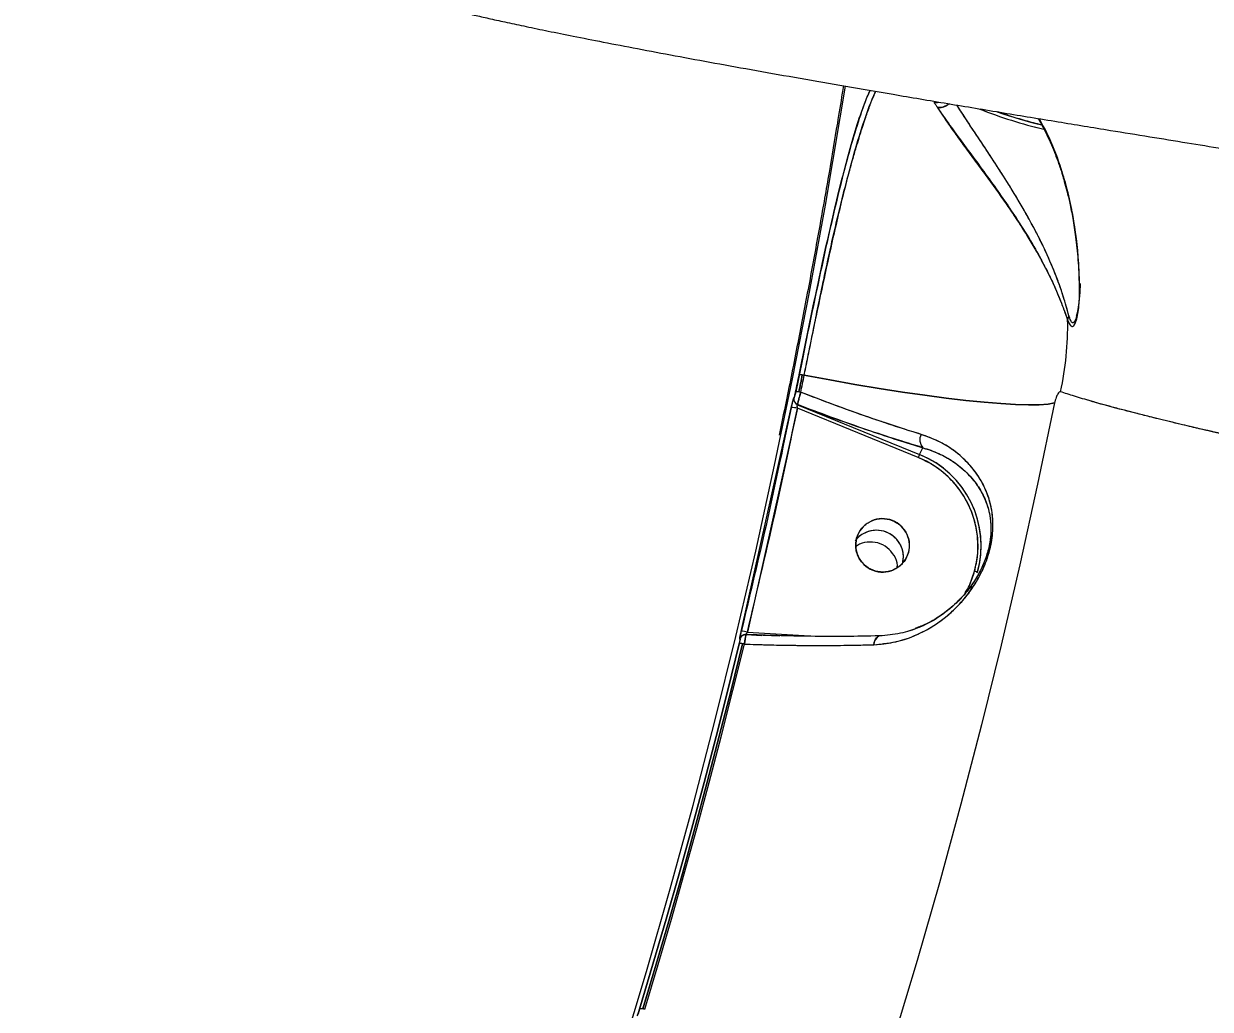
# Model space of a CAD drawing. Header units: millimetres. Extents: x -6234 to 7498, y -6127 to 5103.
# Drawn here: x 4207.7 to 4406.2, y 21.6 to 186.5 of the extents above; entities that cross this region are included whole.
import ezdxf

# ---------------------------------------------------------------- set-up
doc = ezdxf.new("R2010")
doc.units = ezdxf.units.MM
for name, color, linetype in [('DIKOM_ОБЪЕКТ', 7, 'Continuous'), ('DIKOM_РАЗМЕР_ЗОНА', 7, 'Continuous'), ('DIKOM_РАЗМЕР_ОБЪЕКТА', 7, 'Continuous')]:
    doc.layers.add(name, color=color, linetype=linetype)
doc.styles.add('style1', font='arial.ttf', dxfattribs={"width": 0.8})
doc.dimstyles.new('1-50', dxfattribs={"dimtxt": 300, "dimasz": 200, "dimexe": 100, "dimexo": 0, "dimgap": 100, "dimtad": 1, "dimtxsty": 'style1', "dimcen": 200, "dimclrd": 7, "dimclre": 7, "dimclrt": 7, "dimadec": 1, "dimazin": 2, "dimtfac": 1, "dimtmove": 0, "dimatfit": 2, "dimfxl": 0, "dimlwd": 25, "dimlwe": 18, "dimarcsym": 0})

# ---------------------------------------------------------------- blocks, each defined once
blk = doc.blocks.new('*D10')
at = {"layer": 'Defpoints', "color": 0, "transparency": 16777216}
for p in [(5627.97, 903.07), (-3229.39, -1461.51), (5627.97, -5097.58)]:
    blk.add_point(p, dxfattribs=at)
at = {"layer": 'DIKOM_РАЗМЕР_ОБЪЕКТА', "color": 7, "lineweight": 18, "transparency": 16777216}
for p, q in [((5627.97, 903.07), (5627.97, -5197.58)), ((-3229.39, -1461.51), (-3229.39, -5197.58))]:
    blk.add_line(p, q, dxfattribs=at)
at = {"layer": 'DIKOM_РАЗМЕР_ОБЪЕКТА', "color": 7, "lineweight": 25, "transparency": 16777216}
blk.add_line((-3029.39, -5097.58), (5427.97, -5097.58), dxfattribs=at)
at = {"layer": 'DIKOM_РАЗМЕР_ОБЪЕКТА', "color": 7, "transparency": 16777216}
for points in [[(-3029.39, -5064.25), (-3029.39, -5130.92), (-3229.39, -5097.58)], [(5427.97, -5064.25), (5427.97, -5130.92), (5627.97, -5097.58)]]:
    blk.add_solid(points, dxfattribs=at)
at = {"layer": 'DIKOM_РАЗМЕР_ОБЪЕКТА', "color": 7, "lineweight": 40, "transparency": 16777216, "insert": (1488.3, -4844.41), "char_height": 300, "attachment_point": 5, "style": 'style1'}
blk.add_mtext('8850', dxfattribs=at)
blk = doc.blocks.new('*D13')
at = {"layer": 'Defpoints', "color": 0, "transparency": 16777216}
for p in [(7498.07, 1778.2), (-5229.39, -1831.36), (7498.07, -6026.74)]:
    blk.add_point(p, dxfattribs=at)
at = {"layer": 'DIKOM_РАЗМЕР_ЗОНА', "color": 7, "lineweight": 18, "transparency": 16777216}
for p, q in [((7498.07, 1778.2), (7498.07, -6126.74)), ((-5229.39, -1831.36), (-5229.39, -6126.74))]:
    blk.add_line(p, q, dxfattribs=at)
at = {"layer": 'DIKOM_РАЗМЕР_ЗОНА', "color": 7, "lineweight": 25, "transparency": 16777216}
blk.add_line((-5029.39, -6026.74), (7298.07, -6026.74), dxfattribs=at)
at = {"layer": 'DIKOM_РАЗМЕР_ЗОНА', "color": 7, "transparency": 16777216}
for points in [[(-5029.39, -5993.4), (-5029.39, -6060.07), (-5229.39, -6026.74)], [(7298.07, -5993.4), (7298.07, -6060.07), (7498.07, -6026.74)]]:
    blk.add_solid(points, dxfattribs=at)
at = {"layer": 'DIKOM_РАЗМЕР_ЗОНА', "color": 7, "transparency": 16777216, "insert": (1560.69, -5773.56), "char_height": 300, "attachment_point": 5, "style": 'style1'}
blk.add_mtext('12750', dxfattribs=at)

msp = doc.modelspace()

# ---------------------------------------------------------------- linework, layer by layer
at = {"layer": 'DIKOM_ОБЪЕКТ', "color": 7, "linetype": 'Continuous', "lineweight": 15}
for p, q in [((4384.431, 143.017), (4384.34, 141.281)), ((4384.348, 142.811), (4384.431, 143.017)), ((4384.431, 143.017), (4384.348, 142.811)), ((4384.306, 142.642), (4384.364, 142.354)), ((4383.85, 137.554), (4384.058, 138.315)), ((4336.574, 123.872), (4336.577, 123.874)), ((4336.577, 123.874), (4336.574, 123.872)), ((4327.756, 84.82), (4336.127, 122.229)), ((4337.165, 122.142), (4328.786, 84.698)), ((4357.365, 113.895), (4337.165, 122.142)), ((4337.179, 122.749), (4337.176, 122.746)), ((4337.176, 122.746), (4357.582, 114.415)), ((4357.582, 114.415), (4358.156, 115.545)), ((4367.744, 94.958), (4367.445, 94.432)), ((4367.744, 94.958), (4367.745, 94.961)), ((4366.384, 92.305), (4365.695, 90.985)), ((4327.55, 83.535), (4327.548, 83.532)), ((4327.548, 83.532), (4327.55, 83.535)), ((4327.753, 83.934), (4327.75, 83.931)), ((4327.97, 84.125), (4328.031, 84.162)), ((4328.266, 84.253), (4328.354, 84.271)), ((4328.568, 84.273), (4331.182, 84.112)), ((4331.183, 84.116), (4328.569, 84.277)), ((4328.571, 84.28), (4334.195, 84.096)), ((4328.786, 84.698), (4340.182, 83.997))]:
    msp.add_line(p, q, dxfattribs=at)
at = {"layer": 'DIKOM_ОБЪЕКТ', "color": 7, "linetype": 'Continuous', "lineweight": 15, "flags": 128}
for points in [[(4271.617, -85.375), (4274.971, -77.394), (4280.071, -64.842), (4285.04, -52.098), (4289.875, -39.171), (4294.571, -26.069), (4299.128, -12.802), (4303.54, 0.624), (4307.806, 14.197), (4311.923, 27.911), (4315.888, 41.755), (4319.698, 55.721), (4323.351, 69.799), (4326.844, 83.981), (4330.176, 98.257), (4333.343, 112.617), (4336.345, 127.053), (4339.178, 141.554), (4341.841, 156.112), (4344.333, 170.716), (4345.196, 176.029)], [(4336.895, 124.915), (4337.27, 126.767), (4338.157, 131.21)], [(4338.157, 131.21), (4337.27, 126.767), (4336.895, 124.915)], [(4336.895, 124.915), (4337.27, 126.769), (4338.157, 131.21)], [(4336.862, 124.904), (4336.935, 125.258), (4337.007, 125.613), (4337.08, 125.968), (4337.152, 126.323), (4337.224, 126.678), (4337.296, 127.033), (4337.368, 127.388), (4337.44, 127.744)], [(4337.44, 127.744), (4337.368, 127.388), (4337.296, 127.033), (4337.224, 126.678), (4337.152, 126.323), (4337.08, 125.968), (4337.007, 125.613), (4336.935, 125.258), (4336.862, 124.904)], [(4337.973, 127.713), (4337.901, 127.358), (4337.829, 127.004), (4337.757, 126.649), (4337.685, 126.294), (4337.613, 125.939), (4337.541, 125.585), (4337.468, 125.23), (4337.396, 124.875)], [(4337.396, 124.875), (4337.468, 125.23), (4337.541, 125.585), (4337.613, 125.939), (4337.685, 126.294), (4337.757, 126.649), (4337.829, 127.004), (4337.901, 127.358), (4337.973, 127.713)], [(4337.717, 124.82), (4337.79, 125.175), (4337.862, 125.53), (4337.935, 125.884), (4338.007, 126.239), (4338.079, 126.594), (4338.151, 126.949), (4338.223, 127.304), (4338.295, 127.659)], [(4337.717, 124.82), (4337.79, 125.175), (4337.862, 125.53), (4337.935, 125.884), (4338.007, 126.239), (4338.079, 126.594), (4338.151, 126.949), (4338.223, 127.304), (4338.295, 127.659)], [(4338.295, 127.659), (4342.558, 126.875), (4346.742, 126.145), (4350.812, 125.472), (4354.738, 124.864), (4358.489, 124.323), (4362.036, 123.855), (4365.351, 123.464), (4368.407, 123.151), (4371.183, 122.92), (4373.655, 122.773), (4375.805, 122.71), (4377.616, 122.732), (4379.073, 122.839), (4380.166, 123.03)], [(4380.166, 123.03), (4379.073, 122.839), (4377.616, 122.732), (4375.805, 122.71), (4373.655, 122.773), (4371.183, 122.92), (4368.407, 123.151), (4365.351, 123.464), (4362.036, 123.855), (4358.489, 124.323), (4354.738, 124.864), (4350.812, 125.472), (4346.742, 126.145), (4342.558, 126.875), (4338.295, 127.659)], [(4380.166, 123.03), (4377.336, 109.448), (4374.35, 95.936), (4371.211, 82.504), (4367.921, 69.159), (4364.483, 55.911), (4360.897, 42.769), (4357.167, 29.739), (4353.295, 16.832), (4349.284, 4.055), (4345.136, -8.583), (4342.034, -17.684)], [(4380.166, 123.03), (4377.336, 109.448), (4374.35, 95.936), (4371.211, 82.504), (4367.921, 69.159), (4364.483, 55.911), (4360.897, 42.769), (4357.167, 29.739), (4353.295, 16.832), (4349.284, 4.055), (4345.136, -8.583), (4342.034, -17.684)], [(4365.883, 92.419), (4365.993, 92.659), (4366.801, 94.909)], [(4349.958, 82.596), (4350.019, 82.934), (4350.111, 83.244), (4350.233, 83.516), (4350.379, 83.741), (4350.546, 83.912), (4350.727, 84.024), (4350.856, 84.064)], [(4310.751, 21.612), (4313.001, 29.122), (4315.205, 36.672), (4317.362, 44.261), (4319.472, 51.888), (4321.533, 59.551), (4323.547, 67.248), (4325.511, 74.978), (4327.427, 82.739)], [(4327.427, 82.739), (4325.511, 74.978), (4323.547, 67.248), (4321.533, 59.551), (4319.472, 51.888), (4317.362, 44.261), (4315.205, 36.672), (4313.001, 29.122), (4310.751, 21.612)], [(4311.306, 21.669), (4313.555, 29.172), (4315.757, 36.716), (4317.912, 44.3), (4320.02, 51.92), (4322.08, 59.577), (4324.091, 67.267), (4326.055, 74.991), (4327.969, 82.746)], [(4327.969, 82.746), (4326.055, 74.991), (4324.091, 67.267), (4322.08, 59.577), (4320.02, 51.92), (4317.912, 44.3), (4315.757, 36.716), (4313.555, 29.172), (4311.306, 21.669)], [(4311.625, 21.603), (4313.874, 29.107), (4316.076, 36.652), (4318.232, 44.236), (4320.339, 51.857), (4322.4, 59.515), (4324.412, 67.206), (4326.375, 74.931), (4328.289, 82.686)], [(4311.625, 21.603), (4313.874, 29.107), (4316.076, 36.652), (4318.232, 44.236), (4320.339, 51.857), (4322.4, 59.515), (4324.412, 67.206), (4326.375, 74.931), (4328.289, 82.686)]]:
    msp.add_lwpolyline(points, dxfattribs=at)
at = {"layer": 'DIKOM_ОБЪЕКТ', "color": 7, "linetype": 'Continuous', "lineweight": 15}
for centre, radius, start, end in [((4360.381, 175.107), 1.8, 256.42239, 282.94926), ((4360.365, 175.244), 1.938, 265.4788, 284.10994), ((4393.937, 237.334), 70.227, 248.01928, 257.20062), ((4393.946, 237.355), 70.25, 248.02697, 257.1877), ((4394.504, 239.313), 71.685, 250.51544, 256.6863), ((4384.057, 136.77), 1.711, 150.06748, 174.99832), ((4331.416, 135.878), 50.947, 347.56417, 1.17027), ((4337.623, 126.27), 1.485, 76.37424, 97.10156), ((4337.605, 125.068), 2.681, 75.09355, 93.53274), ((4336.616, 118.773), 9.042, 79.30499, 81.37083), ((4337.56, 123.675), 1.005, 168.70255, 247.58088), ((4337.562, 123.678), 1.005, 168.69681, 247.59166), ((4337.056, 123.495), 1.422, 76.1596, 97.83229), ((4337.046, 122.353), 2.557, 74.7778, 94.12373), ((4336.156, 116.678), 8.29, 79.14912, 81.4028), ((4336.447, 119.828), 2.422, 72.77668, 97.5936), ((4359.663, 116.906), 2.03, 154.51375, 222.0844), ((4372.83, 107.731), 16.649, 156.32858, 158.26756), ((4351.377, 99.081), 15.979, 344.86467, 67.99084), ((4351.414, 99.142), 16.471, 343.9764, 68.00831), ((4351.414, 99.141), 16.472, 344.84675, 68.00897), ((4351.388, 99.18), 4.499, 344.80148, 163.99327), ((4351.405, 99.241), 4.499, 164.8004, 343.99436), ((4367.207, 95.914), 1.084, 248.01242, 275.649), ((4328.5, 83.299), 0.98, 88.378, 166.22233), ((4328.497, 83.301), 0.978, 103.53586, 166.30286), ((4328.498, 83.304), 0.976, 128.44652, 166.315), ((4328.503, 83.302), 0.981, 134.94452, 166.24437), ((4327.999, 82.466), 2.366, 70.57468, 95.88787), ((4328.503, 83.298), 0.984, 87.778, 131.41909), ((4351.586, 82.609), 1.628, 116.71696, 180.4273), ((4327.709, 81.877), 0.907, 73.3378, 108.07497), ((4327.765, 81.196), 1.58, 70.63186, 102.3556), ((4327.208, 77.754), 5.049, 77.63389, 81.33279), ((4311.09, 21.047), 0.659, 70.79591, 120.92236), ((4311.178, 20.622), 1.078, 65.49911, 113.34439), ((4310.821, 18.514), 3.192, 75.41334, 81.25894)]:
    msp.add_arc(centre, radius, start, end, dxfattribs=at)
for points, knots in [([(4247.728, 227.908), (4247.473, 226.486), (4246.976, 223.709), (4246.98, 219.607), (4247.507, 215.313), (4248.667, 211.139), (4250.362, 207.352), (4252.148, 204.383), (4254, 201.923), (4255.927, 199.82), (4258.043, 197.893), (4259.93, 196.455), (4261.719, 195.276), (4263.327, 194.348), (4264.645, 193.671), (4265.603, 193.218), (4266.407, 192.86), (4267.232, 192.513), (4268.088, 192.173), (4269.188, 191.761), (4270.503, 191.304), (4272.044, 190.81), (4273.741, 190.302), (4275.52, 189.805), (4277.345, 189.322), (4279.181, 188.858), (4281.186, 188.37), (4283.386, 187.853), (4285.858, 187.292), (4288.64, 186.68), (4291.835, 185.997), (4295.505, 185.234), (4299.777, 184.37), (4304.735, 183.393), (4310.412, 182.301), (4316.638, 181.131), (4323.27, 179.911), (4330.24, 178.653), (4337.542, 177.359), (4345.161, 176.03), (4353.376, 174.621), (4362.165, 173.137), (4371.352, 171.614), (4380.46, 170.118), (4388.668, 168.778), (4395.904, 167.601), (4402.156, 166.585), (4408.059, 165.626), (4414.148, 164.636), (4420.787, 163.555), (4428.299, 162.345), (4436.542, 161.027), (4445.565, 159.596), (4455.398, 158.047), (4466.054, 156.382), (4477.443, 154.615), (4491.589, 152.435), (4508.388, 149.865), (4527.81, 146.922), (4547.462, 143.968), (4567.46, 140.986), (4587.872, 137.966), (4608.701, 134.908), (4629.797, 131.834), (4651.072, 128.756), (4672.381, 125.695), (4693.717, 122.651), (4715.077, 119.625), (4736.59, 116.598), (4759.201, 113.439), (4782.807, 110.165), (4807.287, 106.797), (4831.584, 103.48), (4855.701, 100.215), (4879.637, 97.002), (4903.323, 93.85), (4926.636, 90.776), (4947.945, 87.992), (4967.302, 85.486), (4984.84, 83.233), (5002.177, 81.026), (5019.446, 78.848), (5034.502, 76.967), (5047.406, 75.37), (5058.174, 74.047), (5068.854, 72.745), (5079.414, 71.468), (5089.684, 70.238), (5099.388, 69.084), (5108.291, 68.034), (5115.946, 67.136), (5122.492, 66.374), (5128.052, 65.729), (5133.091, 65.147), (5137.718, 64.616), (5142.229, 64.101), (5147.269, 63.533), (5153.013, 62.894), (5159.464, 62.188), (5166.291, 61.452), (5173.921, 60.644), (5182.119, 59.797), (5190.51, 58.954), (5198.384, 58.191), (5205.648, 57.515), (5212.319, 56.923), (5218.327, 56.421), (5223.714, 56.002), (5228.452, 55.665), (5232.593, 55.402), (5235.74, 55.231), (5238.093, 55.122), (5239.824, 55.054), (5241.386, 55.004), (5242.864, 54.968), (5244.485, 54.943), (5246.303, 54.941), (5248.218, 54.973), (5250.039, 55.05), (5251.782, 55.179), (5253.262, 55.333), (5254.7, 55.534), (5255.974, 55.759), (5257.081, 55.993), (5258.063, 56.23), (5259.289, 56.567), (5260.876, 57.074), (5262.608, 57.746), (5264.288, 58.517), (5265.733, 59.277), (5267.15, 60.125), (5268.502, 61.025), (5270.165, 62.273), (5272.189, 64.052), (5274.493, 66.525), (5276.625, 69.462), (5278.431, 72.729), (5279.818, 76.155), (5280.858, 79.952), (5281.121, 82.615), (5281.255, 83.976)], [0, 0, 0, 0, 0.0028438, 0.005551, 0.008074, 0.0114316, 0.0142151, 0.0165946, 0.0189853, 0.021418, 0.0238498, 0.0270227, 0.029935, 0.0324559, 0.0348702, 0.0368396, 0.0388619, 0.041111, 0.0435882, 0.0462946, 0.0510128, 0.0558737, 0.0604702, 0.0662163, 0.0715286, 0.0767123, 0.0818452, 0.0878865, 0.0939129, 0.1003686, 0.1073166, 0.1147569, 0.1226907, 0.1315467, 0.1409547, 0.1505933, 0.1601667, 0.1696848, 0.1791571, 0.1885933, 0.1979567, 0.2083093, 0.2184462, 0.2278883, 0.2365694, 0.2428612, 0.2486894, 0.2540555, 0.2589599, 0.2648983, 0.2713095, 0.278235, 0.2856822, 0.2936605, 0.3021395, 0.3110876, 0.320286, 0.3345569, 0.3486241, 0.3625173, 0.3762637, 0.3901652, 0.4041159, 0.4180039, 0.4318275, 0.4456157, 0.4591488, 0.472697, 0.4862862, 0.4999439, 0.5154854, 0.5309465, 0.5463671, 0.5617863, 0.5772426, 0.592775, 0.6082915, 0.6237227, 0.6360335, 0.6483347, 0.6606785, 0.6733229, 0.6863397, 0.6946777, 0.7031538, 0.7117236, 0.720391, 0.7291575, 0.737621, 0.7455231, 0.7528696, 0.7585894, 0.7639246, 0.7688761, 0.7734441, 0.7779081, 0.7828095, 0.7891701, 0.7961702, 0.8038137, 0.8120581, 0.8226414, 0.8335178, 0.8442363, 0.8548107, 0.8652539, 0.8755778, 0.8853313, 0.8949857, 0.9041597, 0.9126158, 0.9175456, 0.9221815, 0.9265262, 0.9306572, 0.9351549, 0.9404608, 0.9463216, 0.9524641, 0.9561103, 0.959782, 0.9632256, 0.9660941, 0.9682016, 0.9698356, 0.9713119, 0.9731887, 0.9754924, 0.9771554, 0.9789028, 0.980082, 0.9812823, 0.9827265, 0.9846135, 0.9869417, 0.989694, 0.992015, 0.9945289, 0.9972034, 1, 1, 1, 1]), ([(4247.785, 227.899), (4247.761, 227.878), (4247.52, 227.665), (4248.138, 227.12), (4249.642, 226.272), (4252.181, 225.301), (4255.678, 224.198), (4260.17, 222.958), (4265.626, 221.589), (4272.014, 220.096), (4279.308, 218.483), (4287.504, 216.752), (4296.602, 214.906), (4306.603, 212.944), (4317.515, 210.865), (4329.309, 208.677), (4341.928, 206.389), (4355.305, 204.013), (4369.413, 201.554), (4384.243, 199.011), (4399.801, 196.386), (4416.084, 193.676), (4433.094, 190.884), (4450.765, 188.02), (4469.008, 185.097), (4487.742, 182.13), (4506.946, 179.121), (4526.62, 176.07), (4546.765, 172.978), (4567.383, 169.844), (4588.452, 166.673), (4609.875, 163.478), (4631.546, 160.276), (4653.385, 157.079), (4675.386, 153.887), (4697.55, 150.701), (4719.877, 147.52), (4742.368, 144.346), (4764.975, 141.185), (4787.593, 138.054), (4810.119, 134.965), (4832.5, 131.925), (4854.737, 128.935), (4876.829, 125.993), (4898.772, 123.1), (4920.487, 120.267), (4941.873, 117.506), (4962.842, 114.828), (4983.374, 112.236), (5003.474, 109.729), (5023.14, 107.307), (5042.371, 104.97), (5061.147, 102.72), (5079.381, 100.568), (5096.985, 98.525), (5113.889, 96.598), (5130.093, 94.786), (5145.603, 93.089), (5160.414, 91.508), (5174.525, 90.044), (5187.902, 88.7), (5200.476, 87.483), (5212.188, 86.401), (5223.003, 85.454), (5232.935, 84.642), (5241.981, 83.963), (5250.141, 83.419), (5257.407, 83.009), (5263.752, 82.733), (5269.141, 82.594), (5273.554, 82.592), (5276.977, 82.73), (5279.455, 83.003), (5280.82, 83.417), (5281.368, 83.751), (5281.241, 83.968), (5281.235, 83.978)], [0, 0, 0, 0, 0.0016717, 0.0168377, 0.0306269, 0.0444384, 0.0582979, 0.0722319, 0.0861656, 0.1000218, 0.1138306, 0.1276178, 0.1414079, 0.1552271, 0.1691019, 0.1830538, 0.1969686, 0.2108133, 0.2246146, 0.2383992, 0.2521928, 0.2660215, 0.2799122, 0.2938685, 0.3077624, 0.3215932, 0.3353882, 0.3491733, 0.362974, 0.3768166, 0.3907281, 0.4046799, 0.4185557, 0.4323752, 0.4461656, 0.459953, 0.4737626, 0.4876209, 0.5015557, 0.5154994, 0.5293803, 0.5432254, 0.5570615, 0.5709142, 0.5848101, 0.5987674, 0.6126748, 0.6265148, 0.6403138, 0.6540982, 0.667894, 0.6817269, 0.6956234, 0.7095795, 0.7234678, 0.7372955, 0.7510889, 0.7648743, 0.7786776, 0.7925252, 0.806444, 0.8203929, 0.8342643, 0.8480815, 0.8618711, 0.8756588, 0.889471, 0.9033326, 0.9172696, 0.9311972, 0.9450523, 0.9588611, 0.9726496, 0.986443, 0.999339, 1, 1, 1, 1]), ([(4344.845, 176.09), (4344.781, 175.675), (4344.458, 173.593), (4343.657, 168.752), (4342.436, 161.459), (4340.912, 152.773), (4339.25, 143.662), (4337.435, 134.139), (4335.711, 125.412), (4334.56, 119.892), (4334.089, 117.63)], [0, 0, 0, 0, 0.02107, 0.1059143, 0.2468021, 0.393084, 0.5499875, 0.7137125, 0.8827086, 1, 1, 1, 1]), ([(4349.295, 175.325), (4349.276, 175.287), (4348.741, 174.241), (4347.7, 171.265), (4346.172, 166.44), (4344.673, 160.826), (4343.203, 154.764), (4341.756, 148.363), (4340.307, 141.641), (4338.857, 134.713), (4337.912, 130.066), (4337.44, 127.744)], [0, 0, 0, 0, 0.00484013, 0.13342613, 0.26297223, 0.39146253, 0.51331066, 0.63472702, 0.75591212, 0.87803173, 1, 1, 1, 1]), ([(4337.44, 127.744), (4337.887, 129.945), (4338.782, 134.345), (4340.155, 140.923), (4341.53, 147.33), (4342.904, 153.463), (4344.27, 159.205), (4345.634, 164.475), (4346.998, 169.138), (4348.226, 172.824), (4349.003, 174.596), (4349.321, 175.32)], [0, 0, 0, 0, 0.11536075, 0.23067169, 0.34572612, 0.46066601, 0.57558788, 0.69018398, 0.80544135, 0.92043508, 1, 1, 1, 1]), ([(4338.295, 127.659), (4338.381, 128.086), (4338.559, 128.967), (4338.833, 130.333), (4339.11, 131.713), (4339.38, 133.056), (4339.647, 134.385), (4339.931, 135.79), (4340.26, 137.419), (4340.593, 139.051), (4340.886, 140.472), (4341.067, 141.347), (4341.262, 142.289), (4341.529, 143.56), (4341.905, 145.329), (4342.31, 147.207), (4342.722, 149.071), (4343.142, 150.932), (4343.555, 152.717), (4343.974, 154.487), (4344.415, 156.297), (4344.879, 158.144), (4345.376, 160.054), (4345.874, 161.901), (4346.424, 163.86), (4346.954, 165.679), (4347.512, 167.515), (4348.018, 169.126), (4348.468, 170.506), (4348.86, 171.675), (4349.183, 172.578), (4349.524, 173.454), (4349.872, 174.281), (4350.141, 174.859), (4350.279, 175.156)], [0, 0, 0, 0, 0.0221695, 0.0457148, 0.0706412, 0.0934714, 0.115152, 0.1394782, 0.1664397, 0.2000132, 0.2249871, 0.2413927, 0.2464012, 0.2750392, 0.30923, 0.3416893, 0.3771936, 0.4118068, 0.4454223, 0.4779266, 0.5130318, 0.5504195, 0.5869559, 0.6279498, 0.6641309, 0.71109, 0.7479213, 0.7926543, 0.8331913, 0.8660433, 0.9063385, 0.9327207, 0.9654371, 1, 1, 1, 1]), ([(4338.295, 127.659), (4338.786, 130.077), (4339.771, 134.915), (4341.28, 142.115), (4342.79, 149.078), (4344.294, 155.654), (4345.793, 161.699), (4347.263, 167.005), (4348.707, 171.374), (4349.707, 174.072), (4350.238, 175.054), (4350.292, 175.154)], [0, 0, 0, 0, 0.1255315, 0.2511902, 0.375788, 0.5010435, 0.6259784, 0.7508232, 0.8691319, 0.9866309, 1, 1, 1, 1]), ([(4359.959, 173.357), (4360.067, 173.202), (4360.26, 172.925), (4360.449, 172.641), (4360.532, 172.517)], [0, 0, 0, 0, 0.5603465, 1, 1, 1, 1]), ([(4360.532, 172.517), (4360.669, 172.492), (4360.944, 172.442), (4361.425, 172.509), (4361.891, 172.674), (4362.274, 172.863), (4362.453, 173.027), (4362.515, 173.084)], [0, 0, 0, 0, 0.2304752, 0.4624476, 0.685607, 0.8911511, 1, 1, 1, 1]), ([(4362.52, 173.083), (4362.472, 173.039), (4362.309, 172.886), (4361.939, 172.697), (4361.464, 172.518), (4360.963, 172.441), (4360.675, 172.491), (4360.532, 172.517)], [0, 0, 0, 0, 0.08394269, 0.29069792, 0.51890928, 0.75929813, 1, 1, 1, 1]), ([(4382.575, 137.624), (4382.415, 138.189), (4382.095, 139.316), (4381.489, 141.314), (4380.766, 143.407), (4379.959, 145.478), (4379.113, 147.443), (4378.249, 149.301), (4377.315, 151.178), (4376.315, 153.067), (4375.3, 154.891), (4374.303, 156.609), (4373.323, 158.241), (4372.312, 159.879), (4371.273, 161.522), (4370.21, 163.168), (4368.959, 165.079), (4367.539, 167.217), (4365.964, 169.588), (4364.71, 171.484), (4364.059, 172.523), (4363.846, 172.863)], [0, 0, 0, 0, 0.0645737, 0.1288619, 0.1934404, 0.2578268, 0.3115863, 0.3618481, 0.4136187, 0.4661554, 0.5149051, 0.5595703, 0.6023733, 0.6433277, 0.6880232, 0.7310139, 0.7723315, 0.8387149, 0.9014315, 0.9677856, 1, 1, 1, 1]), ([(4382.575, 137.624), (4382.275, 138.684), (4381.674, 140.816), (4380.305, 144.724), (4378.526, 148.81), (4376.345, 153.084), (4373.998, 157.163), (4371.644, 160.96), (4369.394, 164.427), (4367.16, 167.792), (4365.234, 170.671), (4364.243, 172.241), (4363.852, 172.862)], [0, 0, 0, 0, 0.1159116, 0.2329641, 0.3491799, 0.465818, 0.5817255, 0.6726379, 0.7630318, 0.8528849, 0.9418603, 1, 1, 1, 1]), ([(4360.532, 172.517), (4361.136, 171.637), (4362.34, 169.882), (4364.535, 166.89), (4366.851, 163.755), (4369.229, 160.508), (4371.557, 157.228), (4373.91, 153.753), (4376.183, 150.144), (4378.274, 146.448), (4380.007, 142.942), (4381.389, 139.598), (4382.031, 137.813), (4382.353, 136.919)], [0, 0, 0, 0, 0.0821589, 0.163907, 0.2459731, 0.3295762, 0.4135929, 0.4969488, 0.5976278, 0.6976448, 0.7978105, 0.8987736, 1, 1, 1, 1]), ([(4360.533, 172.518), (4360.962, 171.857), (4361.845, 170.498), (4363.413, 168.265), (4365.117, 165.916), (4366.881, 163.528), (4368.679, 161.088), (4370.451, 158.641), (4372.159, 156.208), (4373.805, 153.771), (4375.326, 151.4), (4376.767, 149.021), (4378.037, 146.773), (4379.192, 144.568), (4380.194, 142.47), (4381.057, 140.436), (4381.772, 138.512), (4382.159, 137.451), (4382.353, 136.919)], [0, 0, 0, 0, 0.0610882, 0.1255915, 0.18697, 0.2507647, 0.3130151, 0.3757387, 0.4388863, 0.5002245, 0.5649362, 0.6253404, 0.6910578, 0.7495748, 0.8120975, 0.8748474, 0.9372709, 1, 1, 1, 1]), ([(4378.004, 169.555), (4377.112, 169.777), (4375.282, 170.232), (4372.765, 170.981), (4371.253, 171.513), (4370.612, 171.739)], [0, 0, 0, 0, 0.3542053, 0.7260398, 1, 1, 1, 1]), ([(4377.399, 170.622), (4377.485, 170.488), (4377.969, 169.728), (4378.715, 168.25), (4379.595, 166.355), (4380.225, 164.804), (4380.671, 163.603), (4380.961, 162.776), (4381.21, 162.026), (4381.481, 161.177), (4381.835, 159.983), (4382.264, 158.395), (4382.746, 156.362), (4383.251, 153.829), (4383.73, 150.703), (4384.138, 147.006), (4384.236, 144.115), (4384.286, 142.64)], [0, 0, 0, 0, 0.02383248, 0.13437723, 0.22391231, 0.29629792, 0.34064892, 0.37635282, 0.39801876, 0.4307098, 0.47593502, 0.53372051, 0.60410884, 0.686719, 0.78135404, 0.88839066, 1, 1, 1, 1]), ([(4384.364, 142.354), (4384.315, 143.901), (4384.218, 146.987), (4383.774, 151.106), (4383.068, 155.53), (4382.008, 160.051), (4380.388, 164.923), (4378.882, 168.485), (4377.758, 170.199), (4377.49, 170.607)], [0, 0, 0, 0, 0.1155443, 0.2305473, 0.3459612, 0.5204684, 0.695341, 0.9273179, 1, 1, 1, 1]), ([(4384.364, 142.354), (4384.334, 143.483), (4384.272, 145.831), (4384.004, 149.017), (4383.626, 152.082), (4383.191, 154.673), (4382.716, 156.977), (4382.239, 158.95), (4381.717, 160.831), (4381.149, 162.635), (4380.657, 164.023), (4380.25, 165.079), (4379.954, 165.814), (4379.628, 166.578), (4379.273, 167.368), (4378.976, 167.993), (4378.745, 168.46), (4378.585, 168.777), (4378.408, 169.119), (4378.213, 169.485), (4377.957, 169.952), (4377.747, 170.325), (4377.605, 170.562), (4377.588, 170.591)], [0, 0, 0, 0, 0.0842585, 0.175298, 0.259425, 0.3505919, 0.4169464, 0.488085, 0.5573375, 0.625371, 0.6990972, 0.7293232, 0.7618254, 0.7966004, 0.8336458, 0.8729567, 0.8873718, 0.9033122, 0.9207761, 0.9397644, 0.9602753, 0.9950294, 1, 1, 1, 1]), ([(4384.431, 143.017), (4384.424, 142.322), (4384.415, 141.532), (4384.338, 140.818), (4384.328, 140.732)], [0, 0, 0, 0, 0.88008023, 1, 1, 1, 1]), ([(4384.434, 143.024), (4384.433, 143.023), (4384.433, 143.02), (4384.432, 143.018), (4384.431, 143.017), (4384.431, 143.017)], [0, 0, 0, 0, 0.5419837, 0.781485, 1, 1, 1, 1]), ([(4384.434, 143.024), (4384.433, 143.023), (4384.433, 143.02), (4384.432, 143.018), (4384.431, 143.017), (4384.431, 143.017)], [0, 0, 0, 0, 0.5383523, 0.7772827, 1, 1, 1, 1]), ([(4382.353, 136.919), (4382.471, 136.637), (4382.708, 136.073), (4383.095, 135.723), (4383.489, 136.004), (4383.866, 136.956), (4384.161, 138.453), (4384.349, 140.325), (4384.359, 141.678), (4384.364, 142.354)], [0, 0, 0, 0, 0.12735468, 0.25517397, 0.38270471, 0.50931655, 0.6742812, 0.83722067, 1, 1, 1, 1]), ([(4382.353, 136.919), (4382.469, 136.642), (4382.702, 136.088), (4383.08, 135.731), (4383.467, 135.972), (4383.92, 137.068), (4384.31, 139.263), (4384.346, 141.323), (4384.364, 142.354)], [0, 0, 0, 0, 0.1251997, 0.2503324, 0.3752688, 0.5004334, 0.7497814, 1, 1, 1, 1]), ([(4384.294, 142.728), (4384.297, 142.088), (4384.303, 140.818), (4384.162, 139.004), (4383.953, 138.033), (4383.849, 137.552)], [0, 0, 0, 0, 0.3386522, 0.6720845, 1, 1, 1, 1]), ([(4384.158, 139.373), (4384.07, 138.723), (4383.919, 137.62), (4383.542, 136.621), (4383.184, 136.337), (4382.854, 136.745), (4382.668, 137.33), (4382.575, 137.624)], [0, 0, 0, 0, 0.2635849, 0.4476967, 0.6313889, 0.8154841, 1, 1, 1, 1]), ([(4383.881, 137.72), (4383.869, 137.655), (4383.779, 137.187), (4383.532, 136.629), (4383.185, 136.337), (4382.855, 136.742), (4382.669, 137.328), (4382.575, 137.624)], [0, 0, 0, 0, 0.03903573, 0.27812474, 0.51455748, 0.75444164, 1, 1, 1, 1]), ([(4336.127, 122.229), (4336.169, 122.424), (4336.252, 122.813), (4336.385, 123.344), (4336.481, 123.664), (4336.541, 123.823), (4336.563, 123.856), (4336.574, 123.872)], [0, 0, 0, 0, 0.2497555, 0.4991648, 0.7485143, 0.874194, 1, 1, 1, 1]), ([(4336.574, 123.872), (4336.547, 123.819), (4336.492, 123.715), (4336.363, 123.262), (4336.236, 122.742), (4336.164, 122.4), (4336.127, 122.229)], [0, 0, 0, 0, 0.2797869, 0.5596485, 0.7797186, 1, 1, 1, 1]), ([(4336.577, 123.874), (4336.592, 123.901), (4336.622, 123.955), (4336.697, 124.198), (4336.782, 124.53), (4336.835, 124.779), (4336.862, 124.904)], [0, 0, 0, 0, 0.2503144, 0.4998584, 0.749591, 1, 1, 1, 1]), ([(4336.862, 124.904), (4336.832, 124.764), (4336.772, 124.485), (4336.684, 124.153), (4336.616, 123.941), (4336.59, 123.897), (4336.577, 123.874)], [0, 0, 0, 0, 0.2787402, 0.5585691, 0.7793012, 1, 1, 1, 1]), ([(4337.717, 124.82), (4337.646, 124.577), (4337.503, 124.091), (4337.326, 123.437), (4337.204, 122.937), (4337.187, 122.811), (4337.179, 122.749)], [0, 0, 0, 0, 0.2502761, 0.500203, 0.7500297, 1, 1, 1, 1]), ([(4337.179, 122.749), (4337.189, 122.822), (4337.21, 122.969), (4337.352, 123.535), (4337.529, 124.181), (4337.655, 124.608), (4337.717, 124.82)], [0, 0, 0, 0, 0.2784821, 0.5592386, 0.7803681, 1, 1, 1, 1]), ([(4357.831, 117.779), (4356.092, 118.323), (4352.624, 119.408), (4347.384, 121.217), (4342.404, 123.021), (4339.278, 124.221), (4337.717, 124.82)], [0, 0, 0, 0, 0.28018521, 0.55891801, 0.77983428, 1, 1, 1, 1]), ([(4357.831, 117.779), (4356.811, 118.095), (4354.794, 118.72), (4351.633, 119.761), (4347.819, 121.068), (4343.194, 122.724), (4339.57, 124.111), (4337.717, 124.82)], [0, 0, 0, 0, 0.1658991, 0.3281388, 0.4884837, 0.7384891, 1, 1, 1, 1]), ([(4381.168, 124.907), (4381.168, 124.907), (4381.164, 124.909), (4381.096, 124.929), (4380.96, 124.886), (4380.709, 124.585), (4380.47, 124.078), (4380.307, 123.592), (4380.219, 123.275), (4380.184, 123.112), (4380.166, 123.03)], [0, 0, 0, 0, 0.0018455, 0.0164429, 0.2503491, 0.5000395, 0.7457596, 0.8745466, 0.9368858, 1, 1, 1, 1]), ([(4381.168, 124.907), (4381.101, 124.906), (4380.966, 124.905), (4380.748, 124.63), (4380.564, 124.276), (4380.421, 123.932), (4380.304, 123.585), (4380.219, 123.272), (4380.183, 123.109), (4380.166, 123.03)], [0, 0, 0, 0, 0.2499303, 0.4993293, 0.6284274, 0.749715, 0.8745831, 0.9390333, 1, 1, 1, 1]), ([(4573.471, 88.483), (4569.965, 89.014), (4562.938, 90.078), (4552.617, 91.672), (4542.494, 93.259), (4532.62, 94.833), (4522.968, 96.397), (4513.471, 97.961), (4504.944, 99.39), (4497.326, 100.687), (4490.559, 101.855), (4483.823, 103.033), (4477.263, 104.197), (4471.874, 105.167), (4467.598, 105.946), (4464.267, 106.557), (4460.934, 107.174), (4457.603, 107.795), (4454.275, 108.421), (4450.956, 109.051), (4447.05, 109.8), (4442.542, 110.675), (4437.44, 111.681), (4432.288, 112.714), (4427.269, 113.739), (4422.913, 114.647), (4419.161, 115.442), (4415.994, 116.123), (4412.621, 116.861), (4410.232, 117.392), (4408.643, 117.751), (4408.118, 117.87), (4407.589, 117.99), (4407.056, 118.111), (4406.52, 118.234), (4405.892, 118.378), (4405.08, 118.565), (4403.996, 118.817), (4402.645, 119.133), (4401.047, 119.511), (4399.299, 119.931), (4397.605, 120.344), (4395.731, 120.809), (4393.836, 121.288), (4391.756, 121.828), (4389.21, 122.506), (4386.348, 123.303), (4383.472, 124.156), (4381.916, 124.663), (4381.168, 124.907)], [0, 0, 0, 0, 0.03561, 0.0713872, 0.1073333, 0.142909, 0.1783701, 0.2143464, 0.2508401, 0.277912, 0.3055299, 0.333695, 0.3624071, 0.389973, 0.4049439, 0.420175, 0.4356655, 0.451416, 0.4674264, 0.4836968, 0.5002277, 0.5259926, 0.5530551, 0.5814158, 0.6110753, 0.6394002, 0.6596954, 0.6811187, 0.7006086, 0.7272294, 0.7309594, 0.7347464, 0.7385898, 0.7424897, 0.7464461, 0.7504593, 0.7564865, 0.7647491, 0.7752474, 0.7879816, 0.802952, 0.8183428, 0.8312155, 0.8524191, 0.8705212, 0.8915208, 0.9303476, 0.9665078, 1, 1, 1, 1]), ([(4898.841, 46.875), (4892.778, 47.561), (4880.645, 48.935), (4861.973, 51.081), (4842.967, 53.289), (4823.652, 55.56), (4804.15, 57.882), (4784.944, 60.199), (4766.088, 62.504), (4747.583, 64.796), (4729.054, 67.125), (4710.505, 69.493), (4691.297, 71.985), (4671.56, 74.595), (4651.431, 77.312), (4631.654, 80.041), (4612.231, 82.784), (4593.165, 85.544), (4574.527, 88.312), (4556.419, 91.074), (4538.935, 93.814), (4522.106, 96.529), (4505.968, 99.208), (4490.603, 101.836), (4476.088, 104.397), (4462.45, 106.88), (4449.686, 109.282), (4437.79, 111.6), (4426.618, 113.861), (4416.291, 116.043), (4406.939, 118.119), (4398.699, 120.054), (4391.735, 121.821), (4387.416, 122.973), (4385.76, 123.486), (4385.675, 123.513)], [0, 0, 0, 0, 0.0300603, 0.0601522, 0.0903541, 0.1207445, 0.1510865, 0.1812486, 0.2095959, 0.2379214, 0.266292, 0.2947747, 0.3234261, 0.3552899, 0.3869722, 0.4185715, 0.450184, 0.481907, 0.5138359, 0.5457496, 0.5775698, 0.6093966, 0.6413303, 0.6732613, 0.704992, 0.736619, 0.7682369, 0.7999387, 0.8318198, 0.86533, 0.8986266, 0.9318004, 0.9649569, 0.9982005, 1, 1, 1, 1]), ([(4336.127, 122.229), (4334.656, 115.225), (4332.03, 102.718), (4329.062, 90.289), (4327.756, 84.82)], [0, 0, 0, 0, 0.5599929, 1, 1, 1, 1]), ([(4328.786, 84.698), (4330.442, 91.666), (4333.398, 104.11), (4336.014, 116.632), (4337.165, 122.142)], [0, 0, 0, 0, 0.5599945, 1, 1, 1, 1]), ([(4337.165, 122.142), (4337.156, 122.224), (4337.139, 122.384), (4337.136, 122.583), (4337.149, 122.712), (4337.167, 122.734), (4337.176, 122.746)], [0, 0, 0, 0, 0.295675, 0.5776938, 0.7902726, 1, 1, 1, 1]), ([(4337.165, 122.142), (4337.157, 122.22), (4337.142, 122.358), (4337.137, 122.521), (4337.141, 122.624), (4337.149, 122.688), (4337.16, 122.731), (4337.171, 122.741), (4337.176, 122.746)], [0, 0, 0, 0, 0.2800469, 0.4991872, 0.6304685, 0.7566517, 0.8793467, 1, 1, 1, 1]), ([(4358.156, 115.545), (4356.543, 116.038), (4353.327, 117.022), (4348.131, 118.76), (4342.747, 120.655), (4339.039, 122.049), (4337.179, 122.749)], [0, 0, 0, 0, 0.24998322, 0.49839208, 0.74846503, 1, 1, 1, 1]), ([(4337.179, 122.749), (4339.252, 121.97), (4343.394, 120.415), (4348.961, 118.476), (4353.908, 116.84), (4356.737, 115.978), (4358.156, 115.545)], [0, 0, 0, 0, 0.2804927, 0.5604788, 0.7794722, 1, 1, 1, 1]), ([(4349.958, 82.596), (4351.047, 82.689), (4353.227, 82.874), (4356.302, 83.839), (4359.18, 85.221), (4361.549, 86.839), (4363.478, 88.531), (4365.013, 90.171), (4366.316, 91.877), (4367.375, 93.572), (4368.239, 95.265), (4368.95, 97.052), (4369.482, 98.934), (4369.798, 100.817), (4369.89, 102.605), (4369.789, 104.307), (4369.434, 106.389), (4368.633, 108.732), (4367.246, 111.168), (4365.465, 113.313), (4363.304, 115.155), (4360.791, 116.716), (4358.818, 117.424), (4357.831, 117.779)], [0, 0, 0, 0, 0.0625392, 0.1251447, 0.1872101, 0.2492827, 0.2914876, 0.3335172, 0.3742121, 0.4068073, 0.4368912, 0.4690128, 0.4996833, 0.5303858, 0.5625177, 0.592608, 0.6252134, 0.6878469, 0.7504609, 0.8126816, 0.8753116, 0.937554, 1, 1, 1, 1]), ([(4349.958, 82.596), (4351.388, 82.742), (4354.251, 83.034), (4358.189, 84.629), (4361.303, 86.608), (4363.7, 88.728), (4365.517, 90.757), (4367.154, 93.113), (4368.55, 95.847), (4369.547, 98.933), (4369.94, 102.018), (4369.774, 104.765), (4369.205, 107.176), (4368.318, 109.315), (4366.914, 111.653), (4364.771, 114.037), (4361.696, 116.322), (4359.117, 117.294), (4357.831, 117.779)], [0, 0, 0, 0, 0.08235123, 0.16480276, 0.24710085, 0.29716163, 0.34715518, 0.39768663, 0.44846607, 0.49961262, 0.55079014, 0.60160864, 0.65225281, 0.70258506, 0.75260143, 0.83524149, 0.9178415, 1, 1, 1, 1]), ([(4358.156, 115.545), (4358.605, 115.406), (4359.53, 115.119), (4360.797, 114.583), (4362.017, 113.964), (4363.233, 113.22), (4364.513, 112.271), (4365.747, 111.132), (4366.874, 109.823), (4367.803, 108.439), (4368.563, 106.925), (4369.096, 105.395), (4369.416, 103.854), (4369.551, 102.321), (4369.501, 100.673), (4369.213, 98.871), (4368.777, 97.371), (4368.335, 96.222), (4367.859, 95.151), (4367.165, 93.855), (4366.249, 92.459), (4365.244, 91.173), (4364.231, 90.062), (4363.136, 89.017), (4361.862, 87.966), (4360.333, 86.908), (4358.643, 85.976), (4357.041, 85.258), (4355.998, 84.946), (4355.547, 84.811)], [0, 0, 0, 0, 0.0335464, 0.0690656, 0.1019659, 0.137906, 0.1805983, 0.2300824, 0.2759568, 0.3246882, 0.3688654, 0.414359, 0.4511992, 0.48359, 0.5183197, 0.5529364, 0.5874933, 0.6044396, 0.6222703, 0.6546413, 0.6914681, 0.7259265, 0.7603322, 0.7919406, 0.8294528, 0.8752253, 0.923101, 0.9667294, 1, 1, 1, 1]), ([(4358.156, 115.545), (4359.359, 115.119), (4361.775, 114.264), (4364.655, 112.258), (4366.793, 110.04), (4368.271, 107.671), (4369.107, 105.487), (4369.509, 103.298), (4369.564, 101.195), (4369.24, 98.874), (4368.516, 96.543), (4367.512, 94.42), (4366.126, 92.223), (4364.322, 90.066), (4361.811, 87.862), (4359.353, 86.203), (4357.501, 85.56), (4356.882, 85.345)], [0, 0, 0, 0, 0.0956475, 0.1920327, 0.2882372, 0.3605764, 0.4323934, 0.4797697, 0.5264282, 0.5724024, 0.6183605, 0.6649799, 0.7123657, 0.783804, 0.8560827, 0.9518929, 1, 1, 1, 1]), ([(4366.801, 94.909), (4366.997, 95.794), (4367.4, 97.608), (4367.389, 100.472), (4366.872, 103.384), (4365.787, 106.202), (4364.194, 108.772), (4362.178, 110.956), (4359.892, 112.715), (4358.193, 113.508), (4357.365, 113.895)], [0, 0, 0, 0, 0.117733, 0.2414797, 0.3695913, 0.5000025, 0.6304076, 0.758525, 0.8822742, 1, 1, 1, 1]), ([(4347.064, 100.421), (4347.271, 100.945), (4347.589, 101.752), (4348.405, 102.603), (4349.153, 103.135), (4350.001, 103.499), (4351.153, 103.737), (4352.609, 103.614), (4353.92, 102.964), (4354.785, 102.163), (4355.326, 101.411), (4355.695, 100.567), (4355.96, 99.415), (4355.82, 98.558), (4355.729, 98.001)], [0, 0, 0, 0, 0.1197312, 0.18417614, 0.24999491, 0.31582315, 0.38028051, 0.49999791, 0.61973728, 0.68418312, 0.75000815, 0.81582297, 0.88027598, 1, 1, 1, 1]), ([(4354.738, 96.051), (4354.828, 96.632), (4355.007, 97.795), (4354.399, 99.507), (4353.229, 100.864), (4351.622, 101.673), (4349.816, 101.82), (4348.164, 101.235), (4347.099, 100.52), (4346.829, 99.971), (4346.815, 99.944)], [0, 0, 0, 0, 0.1418035, 0.2837425, 0.4255781, 0.5673052, 0.7090044, 0.8507209, 0.9925255, 1, 1, 1, 1]), ([(4354.738, 96.051), (4354.826, 96.565), (4354.966, 97.386), (4354.732, 98.545), (4354.332, 99.488), (4353.71, 100.32), (4352.807, 101.084), (4351.58, 101.655), (4350.24, 101.786), (4349.081, 101.578), (4348.14, 101.18), (4347.348, 100.621), (4346.969, 100.139), (4346.815, 99.944)], [0, 0, 0, 0, 0.1257081, 0.2006763, 0.2835538, 0.3723948, 0.4493872, 0.5674621, 0.6931744, 0.7681217, 0.8509509, 0.939659, 1, 1, 1, 1]), ([(4354.738, 96.051), (4354.826, 96.565), (4354.967, 97.387), (4354.732, 98.546), (4354.332, 99.489), (4353.709, 100.321), (4352.807, 101.084), (4351.581, 101.654), (4350.242, 101.786), (4349.082, 101.578), (4348.142, 101.18), (4347.355, 100.627), (4346.98, 100.151), (4346.83, 99.961)], [0, 0, 0, 0, 0.1259926, 0.2011657, 0.2842749, 0.3731557, 0.4502261, 0.5684275, 0.69438, 0.7694247, 0.852373, 0.9413219, 1, 1, 1, 1]), ([(4355.729, 98.001), (4355.522, 97.476), (4355.204, 96.669), (4354.388, 95.819), (4353.64, 95.287), (4352.792, 94.922), (4351.64, 94.685), (4350.184, 94.808), (4348.873, 95.457), (4348.008, 96.259), (4347.467, 97.011), (4347.098, 97.855), (4346.833, 99.007), (4346.973, 99.864), (4347.064, 100.421)], [0, 0, 0, 0, 0.1197379, 0.1841824, 0.2500096, 0.3158219, 0.3802805, 0.4999978, 0.6197326, 0.6841838, 0.7500015, 0.8158159, 0.8802684, 1, 1, 1, 1]), ([(4353.848, 95.52), (4353.858, 95.627), (4353.926, 96.313), (4353.377, 97.554), (4352.25, 98.909), (4350.62, 99.731), (4348.859, 99.832), (4347.526, 99.528), (4347.008, 99.058), (4346.921, 98.978)], [0, 0, 0, 0, 0.0340204, 0.2197258, 0.4054228, 0.5911212, 0.7768442, 0.9625275, 1, 1, 1, 1]), ([(4367.445, 94.432), (4367.26, 94.095), (4366.731, 93.135), (4365.662, 91.664), (4364.174, 89.957), (4362.326, 88.287), (4360.095, 86.721), (4357.442, 85.379), (4354.348, 84.343), (4352.052, 84.16), (4350.858, 84.064)], [0, 0, 0, 0, 0.0488744, 0.1395943, 0.2453772, 0.3672083, 0.5035124, 0.6540145, 0.8201745, 1, 1, 1, 1]), ([(4365.208, 91.246), (4365.461, 91.662), (4366.157, 92.806), (4366.55, 94.091), (4366.801, 94.909)], [0, 0, 0, 0, 0.3632149, 1, 1, 1, 1]), ([(4327.427, 82.739), (4327.455, 82.858), (4327.511, 83.097), (4327.561, 83.373), (4327.579, 83.542), (4327.56, 83.537), (4327.55, 83.535)], [0, 0, 0, 0, 0.2499689, 0.4999067, 0.7496751, 1, 1, 1, 1]), ([(4327.55, 83.535), (4327.561, 83.536), (4327.581, 83.537), (4327.555, 83.334), (4327.501, 83.054), (4327.452, 82.844), (4327.427, 82.739)], [0, 0, 0, 0, 0.2797833, 0.5598822, 0.7798516, 1, 1, 1, 1]), ([(4327.756, 84.82), (4327.707, 84.609), (4327.609, 84.189), (4327.53, 83.753), (4327.508, 83.521), (4327.534, 83.529), (4327.548, 83.532)], [0, 0, 0, 0, 0.2794887, 0.5589505, 0.7793165, 1, 1, 1, 1]), ([(4327.548, 83.532), (4327.539, 83.526), (4327.521, 83.513), (4327.513, 83.585), (4327.538, 83.808), (4327.624, 84.256), (4327.712, 84.632), (4327.756, 84.82)], [0, 0, 0, 0, 0.1257434, 0.2514978, 0.5008183, 0.7503112, 1, 1, 1, 1]), ([(4327.738, 83.916), (4327.789, 83.975), (4327.858, 84.055), (4327.953, 84.106), (4327.978, 84.12)], [0, 0, 0, 0, 0.73979427, 1, 1, 1, 1]), ([(4328.561, 84.283), (4328.49, 84.285), (4328.344, 84.287), (4328.123, 84.22), (4327.912, 84.102), (4327.798, 83.981), (4327.741, 83.92)], [0, 0, 0, 0, 0.2402052, 0.4903597, 0.7455784, 1, 1, 1, 1]), ([(4328.289, 82.686), (4328.33, 82.954), (4328.413, 83.493), (4328.504, 84.024), (4328.556, 84.284), (4328.563, 84.276), (4328.566, 84.273)], [0, 0, 0, 0, 0.2988517, 0.599691, 0.8351653, 1, 1, 1, 1]), ([(4328.557, 84.252), (4328.555, 84.25), (4328.547, 84.245), (4328.49, 83.946), (4328.4, 83.408), (4328.326, 82.927), (4328.289, 82.686)], [0, 0, 0, 0, 0.11059, 0.4069699, 0.7035131, 1, 1, 1, 1]), ([(4350.858, 84.064), (4348.965, 84.027), (4345.297, 83.956), (4339.513, 83.985), (4333.902, 84.09), (4330.176, 84.227), (4328.377, 84.293)], [0, 0, 0, 0, 0.27366074, 0.53029047, 0.77331052, 1, 1, 1, 1]), ([(4328.56, 84.297), (4328.564, 84.307), (4328.572, 84.329), (4328.606, 84.397), (4328.675, 84.517), (4328.746, 84.633), (4328.786, 84.698)], [0, 0, 0, 0, 0.1489705, 0.3263254, 0.6218804, 1, 1, 1, 1]), ([(4328.56, 84.298), (4328.574, 84.33), (4328.6, 84.388), (4328.687, 84.539), (4328.753, 84.644), (4328.786, 84.698)], [0, 0, 0, 0, 0.3732354, 0.681322, 1, 1, 1, 1]), ([(4328.289, 82.686), (4330.433, 82.624), (4334.716, 82.498), (4340.466, 82.452), (4345.574, 82.482), (4348.493, 82.558), (4349.958, 82.596)], [0, 0, 0, 0, 0.2805561, 0.5605391, 0.7795217, 1, 1, 1, 1]), ([(4328.289, 82.686), (4329.612, 82.645), (4332.213, 82.565), (4335.989, 82.495), (4340.244, 82.456), (4344.976, 82.47), (4348.294, 82.554), (4349.958, 82.596)], [0, 0, 0, 0, 0.1729012, 0.3401564, 0.5017762, 0.7501797, 1, 1, 1, 1]), ([(4346.549, -16.048), (4346.816, -15.78), (4347.862, -14.733), (4349.825, -12.933), (4352.48, -10.624), (4355.158, -8.465), (4357.495, -6.697), (4359.456, -5.282), (4361.251, -4.036), (4363.275, -2.689), (4365.594, -1.216), (4368.1, 0.294), (4370.542, 1.69), (4372.253, 2.623), (4373.248, 3.153), (4373.676, 3.378), (4374.068, 3.583), (4374.426, 3.769), (4374.747, 3.935), (4376.355, 4.759), (4379.179, 6.144), (4383.285, 8.005), (4387.425, 9.745), (4391.661, 11.392), (4396.134, 12.995), (4400.252, 14.353), (4404.041, 15.511), (4407.344, 16.459), (4410.619, 17.342), (4413.861, 18.162), (4417.067, 18.923), (4420.232, 19.627), (4425.528, 20.729), (4432.998, 22.081), (4442.74, 23.473), (4452.741, 24.562), (4463.041, 25.346), (4473.687, 25.821), (4485.276, 25.999), (4497.877, 25.802), (4511.655, 25.144), (4525.735, 24.031), (4540.134, 22.496), (4549.985, 21.09), (4554.894, 20.39)], [0, 0, 0, 0, 0.0073531, 0.0288025, 0.0510937, 0.0742268, 0.0932343, 0.1052854, 0.118507, 0.1328984, 0.1490298, 0.1674192, 0.1843827, 0.1979272, 0.2009094, 0.2036576, 0.206171, 0.2084501, 0.2104948, 0.2123048, 0.2390755, 0.2632245, 0.2865216, 0.3117108, 0.3354596, 0.3606935, 0.3781944, 0.3952723, 0.4119265, 0.4281576, 0.4439657, 0.4593513, 0.4743139, 0.5201645, 0.5640704, 0.6060344, 0.6511111, 0.6949212, 0.7374682, 0.7905568, 0.8426052, 0.8947667, 0.9475558, 1, 1, 1, 1]), ([(4346.65, -16.013), (4346.957, -15.685), (4349.398, -13.077), (4354.825, -8.624), (4362.984, -2.696), (4372.101, 2.696), (4382.017, 7.573), (4392.498, 11.81), (4403.452, 15.441), (4414.832, 18.5), (4426.858, 21.055), (4439.535, 23.099), (4453.331, 24.671), (4468.247, 25.683), (4484.272, 26.049), (4500.833, 25.736), (4517.931, 24.739), (4535.566, 23.054), (4553.686, 20.675), (4572.197, 17.611), (4591.003, 13.876), (4610.066, 9.484), (4629.348, 4.444), (4648.746, -1.214), (4668.158, -7.453), (4687.525, -14.239), (4706.846, -21.567), (4726.125, -29.43), (4745.633, -37.953), (4765.243, -47.108), (4784.818, -56.86), (4803.981, -67.013), (4822.715, -77.569), (4841.077, -88.497), (4852.886, -96.071), (4858.808, -99.87)], [0, 0, 0, 0, 0.0043082, 0.0342233, 0.0642477, 0.0944593, 0.124623, 0.154608, 0.1827887, 0.2109478, 0.2391513, 0.2674669, 0.2959496, 0.3276262, 0.3591225, 0.3905362, 0.4219627, 0.4534994, 0.4852408, 0.5169668, 0.5485999, 0.5802399, 0.6119859, 0.6437291, 0.6752733, 0.7067144, 0.7381464, 0.7696623, 0.8013557, 0.8346689, 0.8677698, 0.9007488, 0.9337104, 0.9667586, 1, 1, 1, 1]), ([(4310.35, 20.486), (4310.371, 20.531), (4310.414, 20.622), (4310.519, 20.903), (4310.639, 21.251), (4310.714, 21.492), (4310.751, 21.612)], [0, 0, 0, 0, 0.250324, 0.499929, 0.749618, 1, 1, 1, 1]), ([(4310.751, 21.612), (4310.709, 21.477), (4310.625, 21.208), (4310.501, 20.853), (4310.405, 20.601), (4310.368, 20.524), (4310.35, 20.486)], [0, 0, 0, 0, 0.2787412, 0.558547, 0.7792978, 1, 1, 1, 1])]:
    msp.add_open_spline(points, degree=3, knots=knots, dxfattribs=at)

# ---------------------------------------------------------------- dimensions: what is measured, and where the dimension line sits
at = {"layer": 'DIKOM_РАЗМЕР_ЗОНА'}
dim = msp.add_linear_dim(base=(7498.074, -6026.735), p1=(-5229.391, -1831.362), p2=(7498.074, 1778.201), text='12750', dimstyle='1-50', dxfattribs=at)
dim.commit()
dim.dimension.update_dxf_attribs({"geometry": '*D13', "text_midpoint": (1560.691, -6026.735), "dimtype": 160})
at = {"layer": 'DIKOM_РАЗМЕР_ОБЪЕКТА', "lineweight": 40}
dim = msp.add_linear_dim(base=(5627.969, -5097.582), p1=(-3229.391, -1461.506), p2=(5627.969, 903.069), text='8850', dimstyle='1-50', dxfattribs=at)
dim.commit()
dim.dimension.update_dxf_attribs({"geometry": '*D10', "text_midpoint": (1488.304, -5097.582), "dimtype": 160})

doc.saveas('drawing.dxf')
